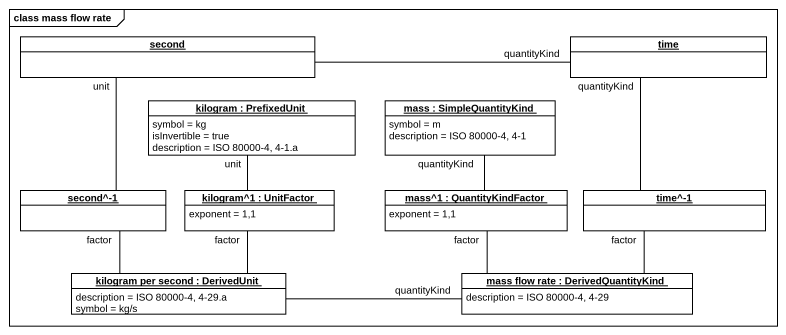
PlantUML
@startuml
mainframe class mass flow rate
hide circle
hide empty members
object second #FFFFFF
object time #FFFFFF
object "kilogram : PrefixedUnit" as kilogram #FFFFFF {
  symbol = kg
  isInvertible = true
  description = ISO 80000-4, 4-1.a
}
object "mass : SimpleQuantityKind" as mass #FFFFFF {
  symbol = m
  description = ISO 80000-4, 4-1
}
object "second^-1" as second_1 #FFFFFF
object "kilogram^1 : UnitFactor" as kilogram_1 #FFFFFF {
  exponent = 1,1
}
object "mass^1 : QuantityKindFactor" as mass_1 #FFFFFF {
  exponent = 1,1
}
object "time^-1" as time_1 #FFFFFF
object "kilogram per second : DerivedUnit" as kilogram_per_second #FFFFFF {
  description = ISO 80000-4, 4-29.a
  symbol = kg/s
}
object "mass flow rate : DerivedQuantityKind" as mass_flow_rate #FFFFFF {
  description = ISO 80000-4, 4-29
}
second -right- time : quantityKind
second -- second_1 : unit
time -- time_1 : quantityKind
kilogram -- kilogram_1 : unit
mass -- mass_1 : quantityKind
second_1 -- kilogram_per_second : factor
kilogram_1 -- kilogram_per_second : factor
mass_1 -- mass_flow_rate : factor
time_1 -- mass_flow_rate : factor
kilogram_per_second -right- mass_flow_rate : quantityKind
@enduml
